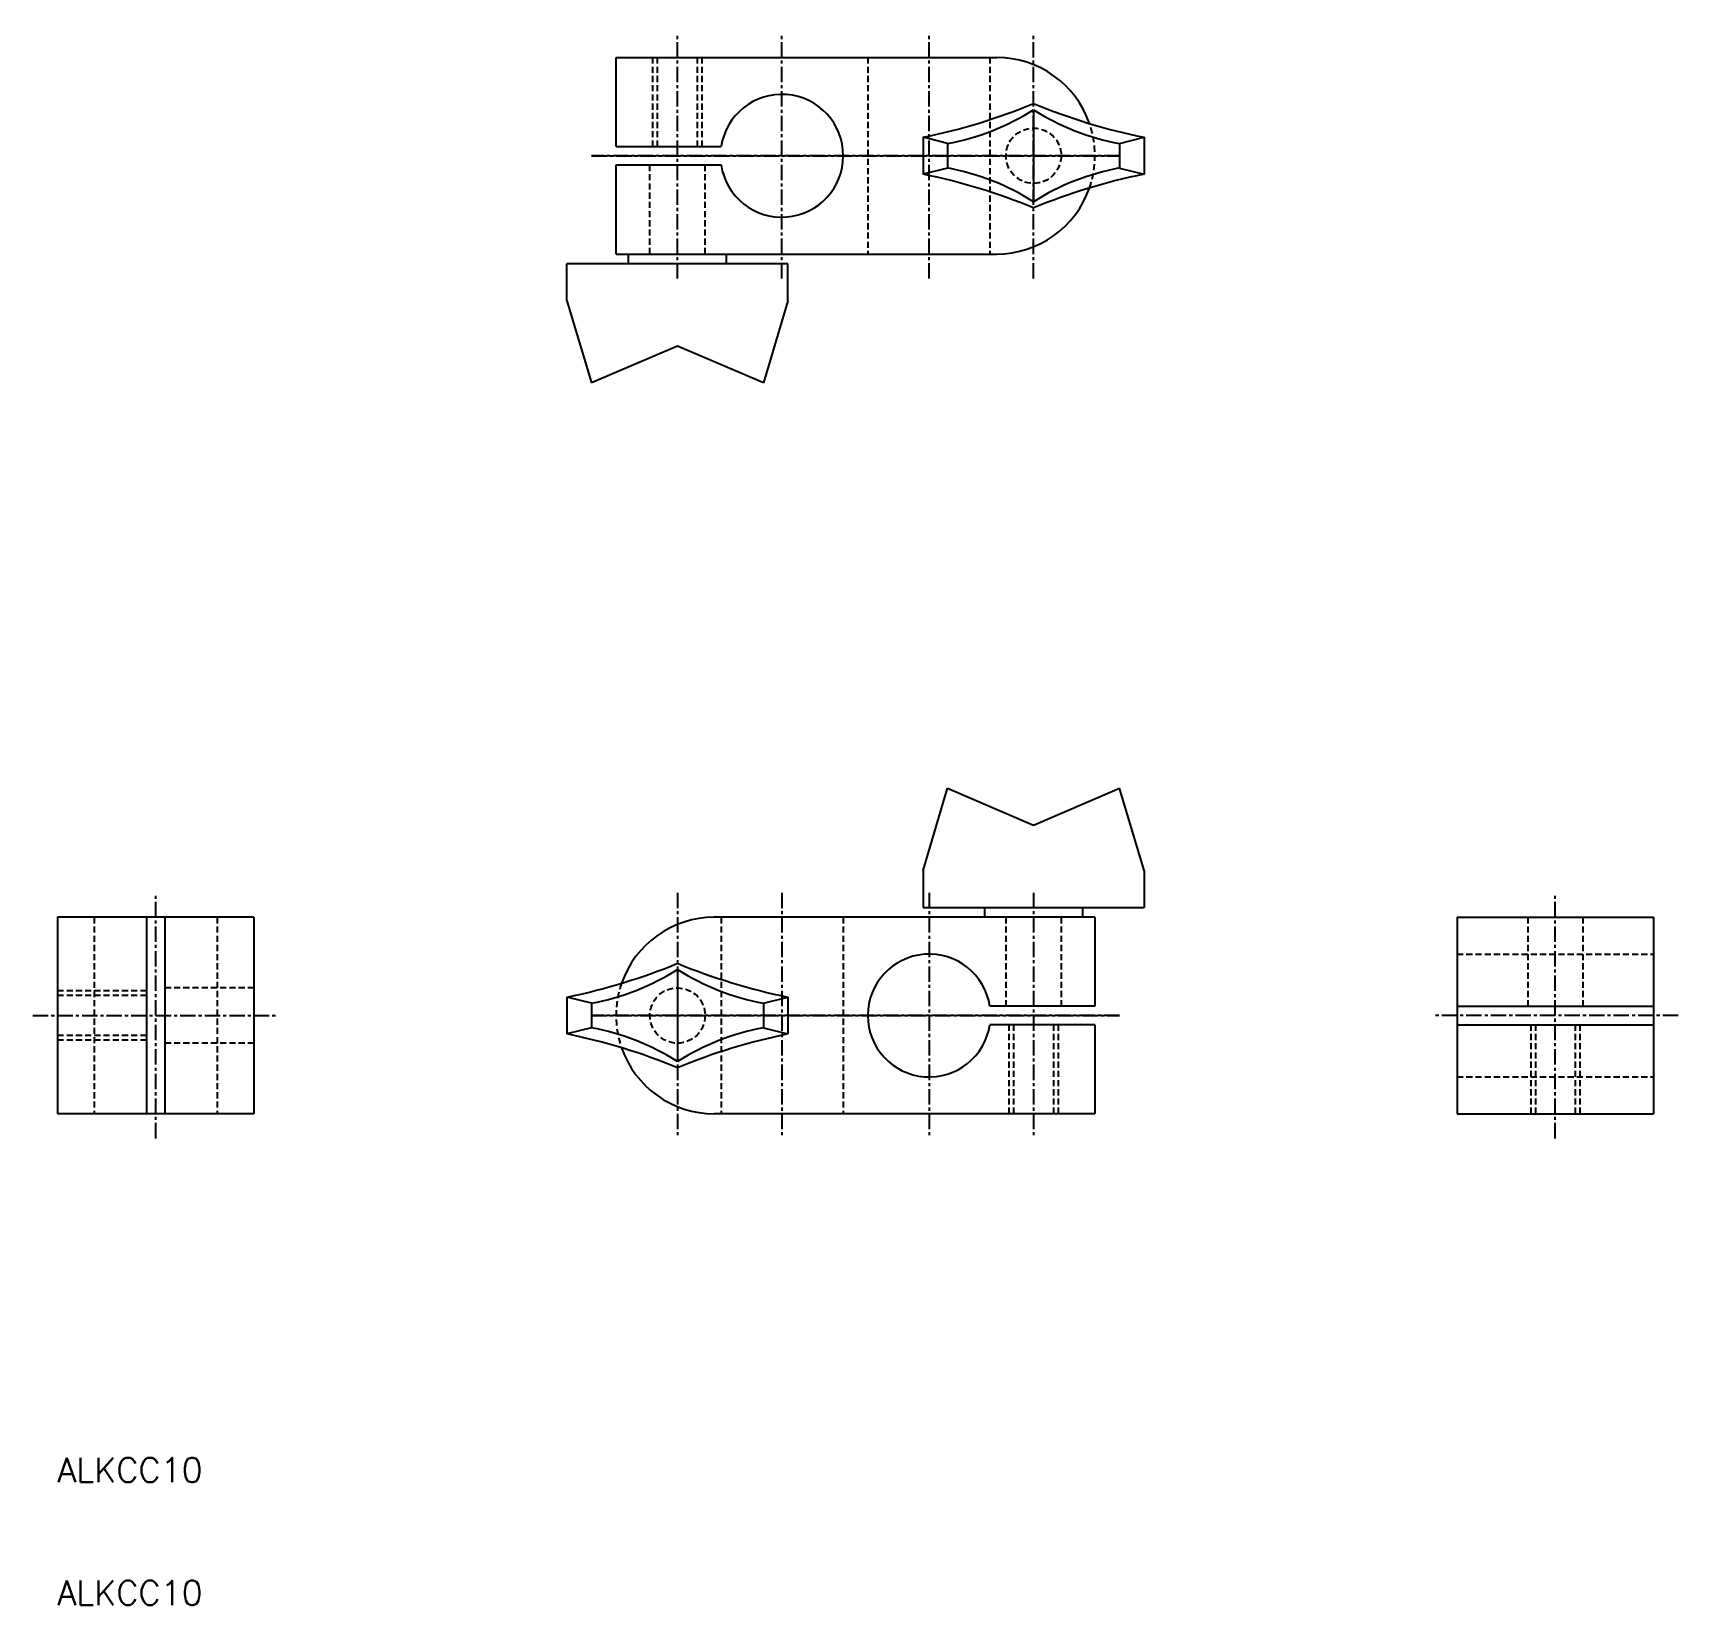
# Model space of a CAD drawing. Extents: x -349 to -215, y -2271 to -2143.
import ezdxf

# ---------------------------------------------------------------- set-up
doc = ezdxf.new("R2010")
doc.units = 0
doc.linetypes.add('CENTER', pattern=[2, 1.25, -0.25, 0.25, -0.25])
doc.linetypes.add('DASHED', pattern=[0.75, 0.5, -0.25])
doc.layers.get('0').update_dxf_attribs({"linetype": 'CONTINUOUS'})
doc.layers.add('CENTER', color=1, linetype='CENTER')
doc.styles.get("Standard").update_dxf_attribs({"font": 'txt', "bigfont": 'BIGFONT'})

msp = doc.modelspace()

# ---------------------------------------------------------------- linework, layer by layer
at = {"color": 7, "linetype": 'CONTINUOUS'}
for p, q in [((-301.62, -2152.51), (-301.62, -2145.26)), ((-301.62, -2145.26), (-270.62, -2145.26)), ((-267.62, -2149.51), (-267.62, -2157.01)), ((-276.62, -2151.76), (-276.62, -2154.76)), ((-274.62, -2152.26), (-276.62, -2151.76)), ((-260.62, -2152.26), (-258.62, -2151.76)), ((-258.62, -2151.76), (-258.62, -2154.76)), ((-301.62, -2152.51), (-293.06, -2152.51)), ((-274.62, -2152.26), (-274.62, -2154.26)), ((-260.62, -2152.26), (-260.62, -2154.26)), ((-301.62, -2154.01), (-293.06, -2154.01)), ((-301.62, -2161.26), (-301.62, -2154.01)), ((-274.62, -2154.26), (-276.62, -2154.76)), ((-260.62, -2154.26), (-258.62, -2154.76)), ((-301.62, -2161.26), (-270.62, -2161.26)), ((-300.62, -2162.06), (-300.62, -2161.26)), ((-292.62, -2162.06), (-292.62, -2161.26)), ((-287.62, -2162.06), (-305.62, -2162.06)), ((-287.62, -2162.06), (-305.62, -2162.06)), ((-305.62, -2165.06), (-305.62, -2162.06)), ((-287.62, -2165.06), (-287.62, -2162.06)), ((-305.62, -2165.06), (-303.62, -2171.76)), ((-287.62, -2165.06), (-289.62, -2171.76)), ((-276.62, -2211.46), (-274.62, -2204.76)), ((-258.62, -2211.46), (-260.62, -2204.76)), ((-276.62, -2211.46), (-276.62, -2214.46)), ((-258.62, -2211.46), (-258.62, -2214.46)), ((-276.62, -2214.46), (-258.62, -2214.46)), ((-276.62, -2214.46), (-258.62, -2214.46)), ((-271.62, -2214.46), (-271.62, -2215.26)), ((-263.62, -2214.46), (-263.62, -2215.26)), ((-331.12, -2215.26), (-347.12, -2215.26)), ((-347.12, -2215.26), (-347.12, -2231.26)), ((-339.87, -2215.26), (-339.87, -2231.26)), ((-338.37, -2215.26), (-338.37, -2231.26)), ((-331.12, -2215.26), (-331.12, -2231.26)), ((-262.62, -2215.26), (-293.62, -2215.26)), ((-262.62, -2215.26), (-262.62, -2222.51)), ((-233.12, -2215.26), (-233.12, -2231.26)), ((-233.12, -2215.26), (-217.12, -2215.26)), ((-217.12, -2215.26), (-217.12, -2231.26)), ((-296.62, -2219.51), (-296.62, -2227.01)), ((-305.62, -2221.76), (-305.62, -2224.76)), ((-303.62, -2222.26), (-305.62, -2221.76)), ((-303.62, -2222.26), (-303.62, -2224.26)), ((-289.62, -2222.26), (-287.62, -2221.76)), ((-289.62, -2222.26), (-289.62, -2224.26)), ((-287.62, -2221.76), (-287.62, -2224.76)), ((-262.62, -2222.51), (-271.18, -2222.51)), ((-233.12, -2222.51), (-217.12, -2222.51)), ((-303.62, -2224.26), (-305.62, -2224.76)), ((-289.62, -2224.26), (-287.62, -2224.76)), ((-262.62, -2224.01), (-271.18, -2224.01)), ((-262.62, -2224.01), (-262.62, -2231.26)), ((-233.12, -2224.01), (-217.12, -2224.01)), ((-331.12, -2231.26), (-347.12, -2231.26)), ((-262.62, -2231.26), (-293.62, -2231.26)), ((-233.12, -2231.26), (-217.12, -2231.26))]:
    msp.add_line(p, q, dxfattribs=at)
at = {"color": 3, "linetype": 'DASHED'}
for p, q in [((-298.62, -2152.51), (-298.62, -2145.26)), ((-298.24, -2152.51), (-298.24, -2145.26)), ((-295, -2152.51), (-295, -2145.26)), ((-294.62, -2152.51), (-294.62, -2145.26)), ((-281.12, -2145.26), (-281.12, -2161.26)), ((-271.18, -2145.26), (-271.18, -2161.26)), ((-298.87, -2161.26), (-298.87, -2154.01)), ((-294.37, -2161.26), (-294.37, -2154.01)), ((-344.12, -2215.26), (-344.12, -2231.26)), ((-334.12, -2215.26), (-334.12, -2231.26)), ((-293.06, -2215.26), (-293.06, -2231.26)), ((-283.12, -2215.26), (-283.12, -2231.26)), ((-269.87, -2215.26), (-269.87, -2222.51)), ((-265.37, -2215.26), (-265.37, -2222.51)), ((-227.37, -2215.26), (-227.37, -2222.51)), ((-222.87, -2215.26), (-222.87, -2222.51)), ((-233.12, -2218.26), (-217.12, -2218.26)), ((-339.87, -2221.26), (-347.12, -2221.26)), ((-339.87, -2221.64), (-347.12, -2221.64)), ((-331.12, -2221.01), (-338.37, -2221.01)), ((-269.62, -2224.01), (-269.62, -2231.26)), ((-269.24, -2224.01), (-269.24, -2231.26)), ((-266, -2224.01), (-266, -2231.26)), ((-265.62, -2224.01), (-265.62, -2231.26)), ((-227.12, -2224.01), (-227.12, -2231.26)), ((-226.74, -2224.01), (-226.74, -2231.26)), ((-223.5, -2224.01), (-223.5, -2231.26)), ((-223.12, -2224.01), (-223.12, -2231.26)), ((-339.87, -2224.88), (-347.12, -2224.88)), ((-339.87, -2225.26), (-347.12, -2225.26)), ((-331.12, -2225.51), (-338.37, -2225.51)), ((-233.12, -2228.26), (-217.12, -2228.26))]:
    msp.add_line(p, q, dxfattribs=at)
at = {"color": 7, "linetype": 'CONTINUOUS'}
for points in [[(-289.62, -2171.76), (-296.62, -2168.76), (-303.62, -2171.76)], [(-274.62, -2204.76), (-267.62, -2207.76), (-260.62, -2204.76)]]:
    msp.add_lwpolyline(points, dxfattribs=at)
at = {"color": 3, "linetype": 'DASHED'}
for centre in [(-267.62, -2153.26), (-296.62, -2223.26)]:
    msp.add_circle(centre, 2.25, dxfattribs=at)
at = {"color": 7, "linetype": 'CONTINUOUS'}
for centre, radius, start, end in [((-270.62, -2153.26), 8, 19.1712, 90), ((-288.12, -2153.26), 5, 188.6269, 171.3731), ((-286.74, -2102.53), 50.26, 281.619, 292.3627), ((-248.5, -2102.53), 50.26, 247.6373, 258.381), ((-278.39, -2132.39), 20.23, 280.7341, 302.1614), ((-256.85, -2132.39), 20.23, 237.8386, 259.2659), ((-278.39, -2174.13), 20.23, 57.8386, 79.2659), ((-256.85, -2174.13), 20.23, 100.7341, 122.1614), ((-286.74, -2203.99), 50.26, 67.6373, 78.381), ((-286.74, -2203.99), 50.26, 67.6373, 78.381), ((-270.62, -2153.26), 8, 270, 340.8288), ((-248.5, -2203.99), 50.26, 101.619, 112.3627), ((-248.5, -2203.99), 50.26, 101.619, 112.3627), ((-293.62, -2223.26), 8, 90, 160.8288), ((-315.74, -2172.53), 50.26, 281.619, 292.3627), ((-277.5, -2172.53), 50.26, 247.6373, 258.381), ((-276.12, -2223.26), 5, 8.6269, 351.3731), ((-307.39, -2202.39), 20.23, 280.7341, 302.1614), ((-285.85, -2202.39), 20.23, 237.8386, 259.2659), ((-307.39, -2244.13), 20.23, 57.8386, 79.2659), ((-285.85, -2244.13), 20.23, 100.7341, 122.1614), ((-315.74, -2273.99), 50.26, 67.6373, 78.381), ((-315.74, -2273.99), 50.26, 67.6373, 78.381), ((-277.5, -2273.99), 50.26, 101.619, 112.3627), ((-277.5, -2273.99), 50.26, 101.619, 112.3627), ((-293.62, -2223.26), 8, 199.1712, 270)]:
    msp.add_arc(centre, radius, start, end, dxfattribs=at)
at = {"color": 3, "linetype": 'DASHED'}
for centre, start, end in [((-270.62, -2153.26), 340.8288, 19.1712), ((-293.62, -2223.26), 160.8288, 199.1712)]:
    msp.add_arc(centre, 8, start, end, dxfattribs=at)
at = {"layer": 'CENTER', "color": 1, "linetype": 'CENTER'}
for p, q in [((-296.62, -2163.26), (-296.62, -2143.26)), ((-288.12, -2163.26), (-288.12, -2143.26)), ((-276.12, -2163.26), (-276.12, -2143.26)), ((-267.62, -2163.26), (-267.62, -2143.26)), ((-260.62, -2153.26), (-303.62, -2153.26)), ((-303.62, -2153.26), (-260.62, -2153.26)), ((-339.12, -2233.26), (-339.12, -2213.26)), ((-296.62, -2213.26), (-296.62, -2233.26)), ((-288.12, -2213.26), (-288.12, -2233.26)), ((-276.12, -2213.26), (-276.12, -2233.26)), ((-267.62, -2213.26), (-267.62, -2233.26)), ((-225.12, -2233.26), (-225.12, -2213.26)), ((-349.12, -2223.26), (-329.12, -2223.26)), ((-260.62, -2223.26), (-303.62, -2223.26)), ((-303.62, -2223.26), (-260.62, -2223.26)), ((-215.12, -2223.26), (-235.12, -2223.26))]:
    msp.add_line(p, q, dxfattribs=at)

# ---------------------------------------------------------------- texts
at = {"color": 7, "linetype": 'CONTINUOUS'}
for p in [(-347.12, -2261.26), (-347.12, -2271.26)]:
    msp.add_text('ALKCC10', height=2, dxfattribs=at).set_placement(p)

doc.saveas('drawing.dxf')
